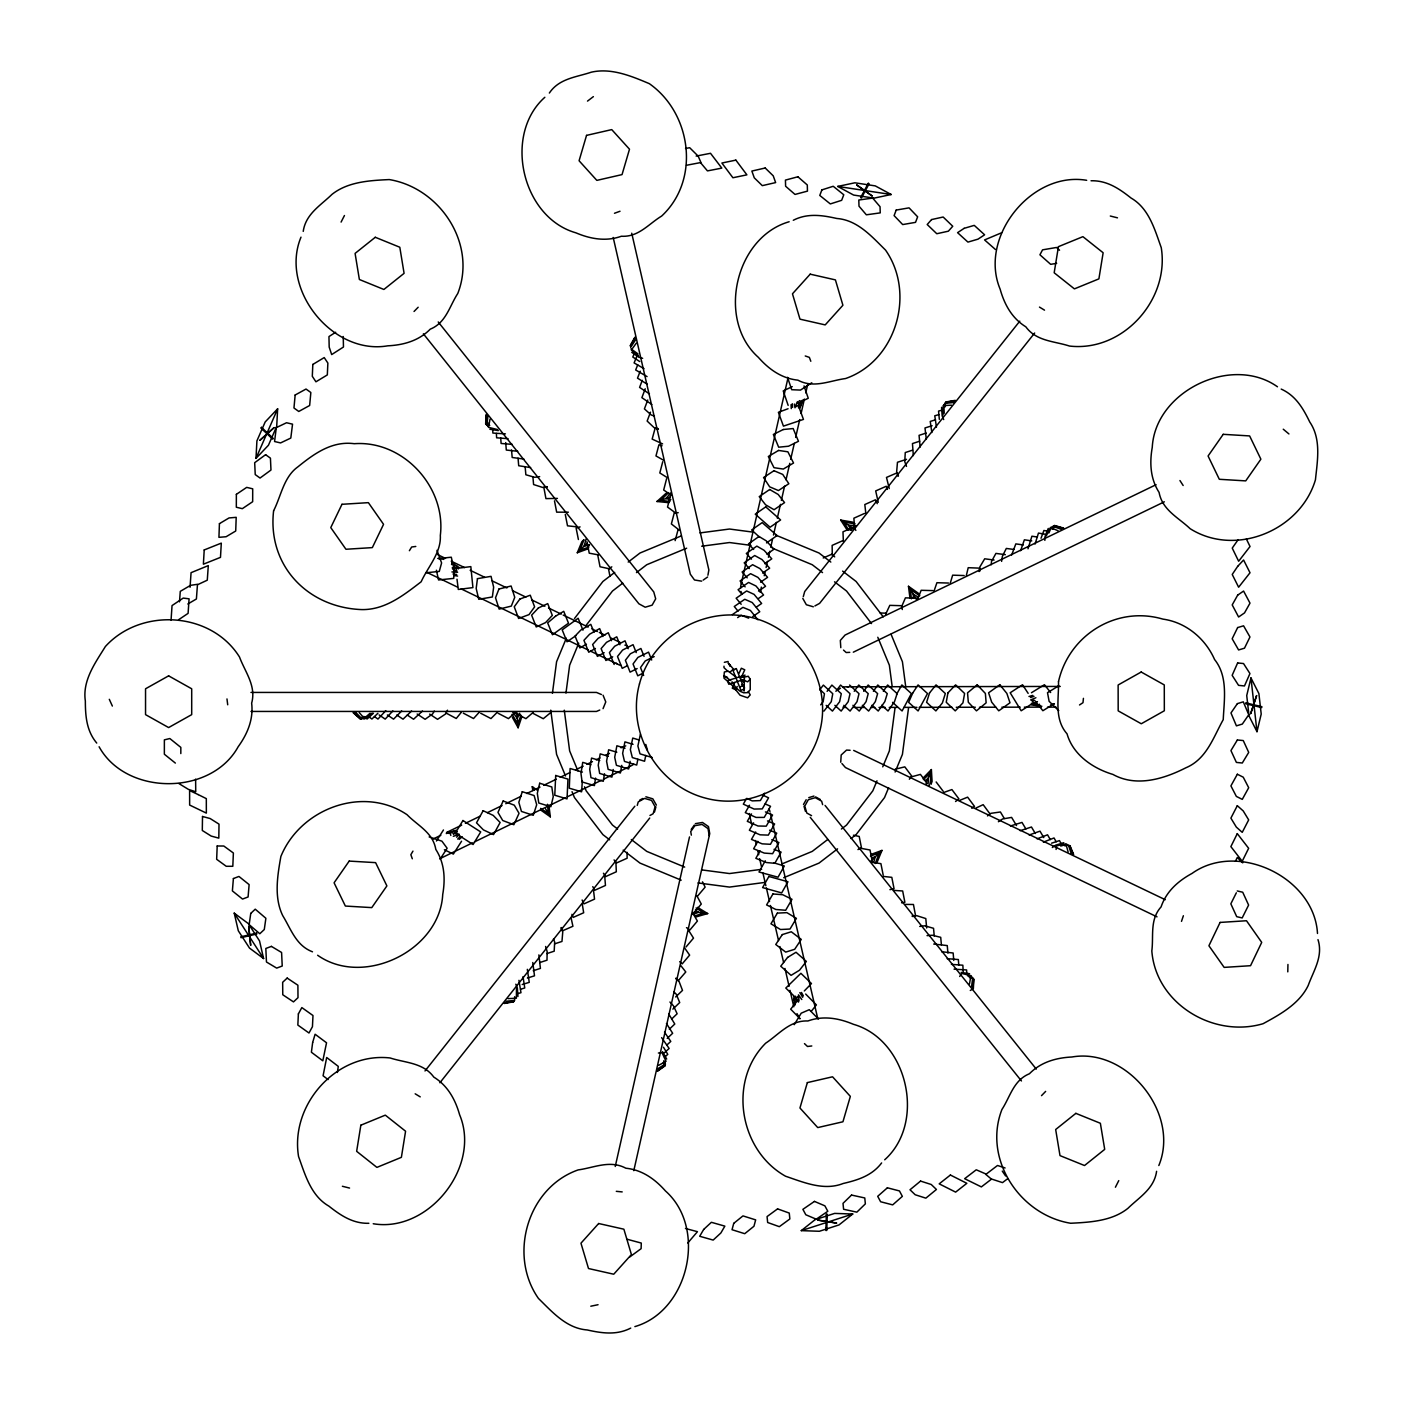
<?xml version="1.0" encoding="UTF-8"?>
<svg xmlns="http://www.w3.org/2000/svg" width="1404" height="1404" viewBox="0 0 1404 1404"><rect width="100%" height="100%" fill="white"/><g stroke="black" fill="none" stroke-linecap="round" stroke-linejoin="round"><path stroke-width="1.5" d="M180.818 753.579L180.835 747.402L169.831 738.539L164.373 739.855L164.356 754.229L175.36 763.092M514.671 996.7L514.636 1000.438L505.966 1001.263M944.857 407.107L944.892 403.369L953.579 402.544M516.496 988.82L516.374 998.226L508.037 998.63M943.014 414.97L943.155 405.563L951.491 405.177M973.13 982.291L973.007 988.17L973.674 979.027M1287.784 971.866L1287.942 964.46M979.711 571.34L979.816 567.023L984.695 558.792L994.085 560.056M255.984 458.388L256.914 440.874L265.18 421.955L277.641 408.827L276.711 426.325L268.445 445.243L255.984 458.388L277.641 408.827M973.849 979.202L973.358 988.644L970.287 990.469M485.644 423.797L486.153 414.373M1044.857 540.382L1045.085 536.346L1048.261 528.431M840.733 762.214L841.189 754.983L846.542 750.087L850.104 750.262M171.06 620.112L172.043 605.58L183.204 598.086L189.084 598.824L188.101 613.355L178.536 619.778M582.327 781.028L581.607 791.821L569.287 788.206L570.094 768.497L582.414 772.095M190.049 587.258L191.067 572.674L208.301 565.601L207.283 580.185L197.946 584.538M179.501 601.842L180.274 591.365L190.575 585.328L197.49 584.31L196.402 598.981L187.82 604.001M485.819 423.973L486.626 414.917L486.275 424.622L489.768 425.324M991.206 564.777L991.522 561.424L995.927 553.404L1005.334 554.668M723.99 676.061L724.359 671.989L728.167 671.147L736.205 677.219M744.453 687.188L744.067 691.066L744.453 677.026L748.262 676.272L750.227 679.238L750.227 689.715L747.648 692.628L743.629 692.804L740.048 691.242L736.029 687.907L732.028 681.8M1083.432 698.35L1082.993 702.667L1079.518 704.966M971.586 986.486L972.709 977.833L969.076 976.973M486.784 425.166L487.908 416.514M552.421 693.313L556.581 661.723L566.338 638.171M565.97 693.067L569.638 665.215L578.729 643.26M895.015 708.055L889.364 750.894L882.747 766.847M908.528 708.055L902.421 754.387L895.103 772.042M979.15 571.551L979.606 568.146L968.216 567.69L966.338 575.517M337.381 1072.498L338.294 1066.391L326.693 1057.493L323.078 1075.762L328.062 1079.571M595.559 778.079L594.418 785.591L582.116 781.975L580.993 773.639L582.713 762.354L590.908 764.776M1001.614 561.389L1002.403 556.212L1006.317 548.438L1013.846 549.455M604.492 773.744L603.281 781.291L590.979 777.658L589.715 769.392L591.558 758.072L599.754 760.494M1248.068 704.334L1248.209 703.457M1259.599 707.072L1259.739 706.177M1056.071 849.455L1056.668 845.822L1065.864 843.857L1068.111 851.895M613.232 769.497L611.933 777.096L599.666 773.446L598.244 765.25L600.192 753.878L608.371 756.3M707.914 575.236L708.862 569.971L631.73 233.204M621.761 765.356L620.392 772.99L608.125 769.339L606.581 761.214L608.634 749.771L616.812 752.193M969.48 983.888L970.954 975.675L961.81 973.446L959.687 976.464M490.014 419.129L488.539 427.342L497.665 429.589M630.098 761.319L628.659 768.971L616.409 765.32L614.706 757.265L616.882 745.77L625.043 748.209M637.855 759.283L636.714 765.057L624.482 761.407L622.639 753.404L624.92 741.874L633.064 744.313M645.752 755.457L644.576 761.249L632.344 757.581L630.361 749.666L632.748 738.065L638.855 739.89M1011.687 554.966L1015.829 543.892L1023.288 544.928M640.382 734.362L637.89 745.998L640.013 753.86L652.211 757.528M615.25 1166.478L689.522 836.924M633.801 1170.655L709.74 833.625L708.476 826.605L702.509 822.463L695.366 823.639M741.259 583.625L787.977 377.974M764.232 575.745L765.18 571.603M766.11 567.514L767.497 561.372M768.427 557.283L769.796 551.281M770.708 547.279L772.516 539.276M773.481 535.047L776.359 522.358M777.325 518.129L780.448 504.369M781.344 500.421L784.59 486.117M786.029 479.817L789.785 463.32M790.68 459.336L794.313 443.366M795.664 437.416L799.718 419.568M801.105 413.478L804.369 399.069M805.773 392.909L807.651 384.626M1250.964 677.939L1246.734 695.542L1249.051 716.058L1256.984 731.677L1261.213 714.074L1258.897 693.576L1250.964 677.939L1256.984 731.677M1035.064 544.05L1038.451 533.081L1044.892 534.169M588.452 546.665L588.89 544.892M1020.603 550.701L1024.376 539.803L1031.764 540.891M666.584 478.746L663.688 490.014L671.252 495.191M670.445 495.787L667.532 507.055L675.219 512.688M662.741 461.723L659.81 472.955L667.286 477.623M451.561 564.583L452.334 561.653M675.148 540.645L678.097 529.571M654.492 812.003L655.914 806.844M803.281 596.7L804.703 591.54L1019.778 321.165M637.258 805.405L638.241 801.912L644.576 798.402L651.561 800.403L655.106 806.738L653.141 813.723L649.964 815.478M873.674 862.389L875.236 856.896L871.533 857.791M586.135 538.961L584.046 546.279L589.592 544.945M950.245 583.257L952.649 575.166L964.162 575.552M1028.009 548.771L1031.922 536.205L1037.398 537.048M1181.501 921.357L1183.379 915.741M512.372 717.339L518.129 727.746L521.919 716.479M934.046 591.031L936.924 582.713L948.542 583.046M794.102 999.806L795.401 996.349M925.956 784.134L931.379 769.567L923.095 778.097M1041.013 538.276L1043.909 530.484L1048.104 531.256M521.007 715.198L517.778 723.832L512.091 714.338M797.156 402L794.997 407.774L794.366 404.036M800.017 408.037L802.368 401.755L799.385 400.631M647.753 400.017L644.418 408.897L651.245 414.987L654.439 416.058M645.226 388.785L641.891 397.665L651.842 404.51M650.491 412.179L647.156 421.06L654.106 427.641L658.283 428.729M642.277 380.344L639.592 387.399L649.455 393.892M1158.826 1165.531C1180.29 1113.635 1127.201 1047.366 1071.884 1057.001C1056.019 1057.791 1040.785 1062.126 1029.43 1073.744C1013.53 1080.22 1010.248 1096.717 1001.947 1109.458C982.712 1158.791 1019.602 1214.916 1070.655 1223.253C1090.171 1222.287 1111.986 1221.076 1127.903 1208.353C1139.258 1197.226 1154.158 1188.784 1156.598 1171.305M301 237.153C279.431 288.996 332.415 355.37 387.75 345.823C403.615 345.068 418.848 340.768 430.238 329.168C446.139 322.709 449.456 306.212 457.774 293.489C477.097 244.191 440.294 188.013 389.259 179.572C369.761 180.502 347.929 181.695 331.976 194.384C320.621 205.493 305.703 213.917 303.229 231.379M640.224 371.183L637.504 378.15L647.297 384.24M917.812 598.841L921.164 590.294L932.8 590.61M637.732 364.829L635.679 369.972L647.068 376.605M603.053 708.651L605.773 701.93L603.053 695.208M870.813 854.492L881.975 850.403L877.465 861.407L875.289 863.495L879.15 853.123L870.392 856.001M636.591 356.879L634.099 362.916L644.05 368.673M588.452 548.683L577.29 552.755L581.818 541.768L583.994 539.68L580.115 550.035L588.89 547.174M876.973 780.817L872.832 790.803L846.542 825.078L841.4 829.027M888.609 787.749L884.538 797.56L856.089 834.643L851.035 838.521M1048.928 532.923L1051.491 526.886M634.468 353.106L632.8 357.02L639.733 361.565M901.649 606.598L905.422 597.858L917.058 598.174M1052.122 529.168L1053.597 525.903L1063.091 528.308M734.538 683.221L732.274 688.206L735.714 689.768L737.223 686.433M739.066 673.236L741.33 668.234L744.769 669.796L741.417 677.149M797.665 996.577L794.453 1003.491L793.839 996.805M519.691 713.25L517.286 718.427L512.864 712.214M885.626 614.303L889.803 605.352L901.368 605.703L902.298 609.529M1053 528.781L1054.544 525.482L1063.635 528.062M794.102 999.771L795.717 996.419M1052.719 528.939L1054.334 525.605L1062.986 528.413M1235.45 861.266L1237.275 857.493L1242.733 862.846M1046.243 535.924L1050.455 527.518L1058.125 530.782M1236.345 892.804L1230.834 903.825L1236.713 916.672L1242.189 917.935L1248.612 905.071L1242.716 892.224L1237.257 890.961M1115.408 1187.24L1118.76 1180.641M341.084 222.095L344.454 215.514M630.484 346.56L634.941 337.837M447.507 710.196L445.524 714.022L437.557 719.322L429.642 714.092M630.291 345.542L634.836 337.258M765.285 860.792L759.002 872.007L778.044 877.202L784.309 865.987L773.955 862.881M803.492 804.474L806.159 799.718M757.827 841.312L753.632 848.771L764.267 853.088L772.621 853.685L778.904 842.523L771.814 839.645M760.038 850.894L755.843 858.335L766.461 862.53L774.832 863.302L781.115 852.123L774.043 849.315M753.562 822.832L749.367 830.255L760.055 834.818L768.321 835.117L774.622 823.972L767.497 820.936M755.668 831.975L751.473 839.399L762.144 843.839L770.445 844.295L776.728 833.151L769.62 830.185M749.49 805.229L745.296 812.635L756.036 817.426L764.232 817.409L770.533 806.3L765.162 803.913M751.509 813.916L747.314 821.34L758.02 826.008L766.251 826.166L772.551 815.04L765.408 811.916M746.489 798.595L743.33 804.141L754.106 809.055L762.267 808.897L768.567 797.805L763.179 795.348M764.566 793.207L760.354 800.578L752.228 800.894L746.823 798.385M896.524 694.366L901.877 684.959L911.389 693.576L902.088 710.968L892.558 702.351M630.361 345.77L635.012 337.96M412.969 851.122L410.845 854.703L412.32 858.774M434.292 711.108L432.555 713.987L425.096 719.287L417.163 714.039M794.243 1024.674L801.228 1013.179L809.283 1009.687L818.479 1019.023M409.389 550.701L411.67 546.998L415.795 546.454M436.416 841.014L443.453 829.975M461.565 841.224L453.352 854.088L444.384 849.753M440.066 859.283L447.121 848.244L441.927 841.171L429.15 836.924M630.712 347.262L635.486 339.961M422.464 711.056L413.566 719.234L407.248 715.04M883.327 691.259L887.644 684.994L897.138 693.611L894.523 701.596L888.048 711.003L881.73 705.247M873.393 691.277L877.798 684.994L887.275 693.629L884.818 701.614L878.237 711.021L871.902 705.264M1238.152 539.663L1232.238 548.104L1238.644 561.249L1250.034 546.507L1246.366 538.996M863.688 691.294L868.163 685.012L877.623 693.629L875.324 701.631L868.62 711.038L862.319 705.282M691.207 829.448L694.313 825.096M636.258 343.225L631.361 349.982L638.609 355.967M854.211 691.312L858.757 685.029L868.216 693.646L866.075 701.649L859.248 711.056L852.93 705.299M835.906 691.33L840.61 685.064L850.034 693.681L848.209 701.684L841.154 711.073L834.871 705.334M827.096 691.347L831.888 685.082L841.294 693.699L839.627 701.702L832.432 711.091L826.166 705.352M574.464 618.55L602.913 581.467L614.706 572.411M586.17 625.307L612.477 591.031L622.762 583.134M411.583 711.021L403.036 719.181L396.77 715.005M909.353 779.238L911.758 776.131L904.808 766.865L895.226 769.181M819.725 689.803L823.376 685.099L832.765 693.716L831.256 701.702L823.955 711.108M820.656 704.861L823.13 701.719L824.464 693.734L819.796 689.417M425.008 1070.954L634.836 806.212M439.891 1082.765L649.736 818.023M1034.66 333.011L819.585 603.387L814.882 605.949M798.156 999.841L790.68 1009.178L799.859 1018.497M811.407 1011.143L816.391 1004.913L805.668 994.032M461.354 712.249L456.247 718.479L446.191 713.127M385.784 710.67L377.957 719.076L374.412 716.549M453.422 834.45L455.37 832.116M669.638 500.842L670.814 499.42M693.787 912.951L701.28 904.036L696.788 895.629M401.702 710.968L393.559 719.146L387.381 714.952M686.012 946.998L693.506 938.118L688.785 930.676M697.648 895.98L705.124 887.135L702.491 881.835M687.749 1243.014L697.455 1231.677L685.468 1228.5M456.633 837.223L459.161 834.38L449.842 832.396L450.842 835.433M670.901 492.892L665.847 498.578L669.568 499.385M479.203 712.284L473.534 718.532L463.32 713.162M392.874 710.933L385.187 719.111L379.115 714.917M804.299 990.961L811.459 983.555L800.894 973.305L785.801 988.047L796.366 998.314M1041.522 1095.646L1045.647 1091.399M414.04 311.477L418.164 307.248M497.191 712.337L490.961 718.567L480.659 713.214M750.227 679.238L747.648 681.817L744.067 680.431M923.376 779.641L930.01 773.253L931.027 784.257L932.081 781.431L931.379 769.567M870.796 861.178L881.975 850.403M377.904 713.285L371.92 719.023L368.48 716.514M577.29 552.755L587.012 543.436M798.42 407.774L801.07 405.212M457.686 839.066L460.337 836.503M672.867 1009.125L679.712 1002.544L676.184 994.102L673.762 991.768M675.657 996.963L682.502 990.399L679.08 981.466L675.78 978.676M671.656 1019.023L677.132 1013.776L673.481 1005.861L669.936 1002.017M669.322 1029.237L674.78 1024.025L668.673 1013.916M884.696 1159.792C926.535 1122.358 907.44 1039.627 853.421 1024.306C838.767 1018.128 823.183 1015.443 807.897 1020.971C789.925 1020.181 779.027 1034.362 765.671 1043.19C727.676 1081.045 739.417 1150.42 785.573 1176.236C803.772 1182.379 823.885 1191.119 843.207 1183.484C857.826 1180.08 872.042 1175.674 881.624 1162.933M544.84 97.28C502.93 134.644 521.884 217.427 575.886 232.818C590.522 239.031 606.107 241.751 621.393 236.241C638.539 237.311 648.666 223.885 661.67 216.04C700.473 179.993 691.681 113.408 649.35 83.678C631.361 76.062 611.179 67.655 591.312 72.183C576.254 77.255 559.161 78.378 549.35 93.05M667.216 1038.381L672.656 1033.274L666.461 1023.534M515.198 712.39L508.459 718.62L498.122 713.267M666.707 1045.173L670.779 1041.435L664.496 1032.133M373.411 713.25L367.093 719.006L363.794 716.479M459.213 839.399L462.162 836.749M664.303 1052.842L669.146 1048.472L661.617 1037.626M668.778 502.667L656.949 501.491L665.794 493.541L668.655 492.611L660.67 500.263L669.813 501.491M729.852 672.27L732.66 669.761M664.583 1057.159L667.777 1054.351L663.495 1047.261M363.513 718.971L370.112 713.214M533.134 712.425L525.921 718.655L515.584 713.302M363.934 716.637L361.214 718.936L353.703 712.653M925.166 780.764L928.114 778.342L929.413 785.854M796.472 406.581L802.368 401.755M362.987 716.619L360.179 718.918L353.106 712.635M550.894 712.46L543.26 718.708L532.993 713.355M363.303 716.602L360.424 718.901L353.843 712.6M801.28 1230.641L815.004 1219.743L834.643 1213.407L852.737 1214.021L839.013 1224.92L819.374 1231.273L801.28 1230.641L852.737 1214.021M955.545 801.508L958.897 798.858L951.912 789.574L943.611 792.523M364.882 716.584L361.934 718.866L355.896 712.583M372.183 713.127L364.742 718.866L359.248 712.583M628.202 562.074L639.996 553.018L681.203 535.942M636.468 572.604L646.753 564.724L686.661 548.192M827.676 839.539L812.249 851.386L782.326 863.776M837.556 848.858L819.023 863.091L783.695 877.728M991.312 1179.272L981.361 1186.906L964.653 1178.693L976.254 1169.795L985.696 1173.902M657.563 1070.726L665.338 1064.794L663.706 1061.617M1007.528 1178.798L1002.509 1182.624L991.171 1178.904L985.819 1174.411L997.524 1165.478L1005.089 1167.97M587.504 101.106L593.383 96.63M987.486 815.917L990.943 813.32L1000.403 811.986L1004.299 818.497M629.712 1257.001L641.119 1248.665L641.277 1243.066L627.377 1239.328M657.405 1071.305L665.092 1065.794L663.46 1062.53M1052.316 847.507L1055.632 845.173L1063.793 842.716M703.158 580.115L707.616 576.991M766.531 542.909L777.061 535.556L762.179 522.604L751.649 529.957L759.617 537.258M766.935 554.124L773.955 549.245L766.233 540.838L759.02 536.503L748.507 543.839L753.65 549.438M764.759 563.706L771.779 558.827L764.074 550.298L756.844 546.121L746.314 553.439L751.456 559.125M762.635 573.06L769.655 568.181L761.986 559.547L754.703 555.528L744.19 562.828L749.297 568.585M760.564 582.204L767.567 577.342L759.933 568.585L752.614 564.706L742.102 572.007L747.191 577.834M758.529 591.119L765.549 586.275L757.932 577.395L750.578 573.674L740.066 580.958L745.138 586.872M758.3 598.613L763.565 594.98L755.966 585.994L748.595 582.432L738.083 589.698L741.874 594.19M575.921 635.643L567.023 641.786L562.197 629.869L578.15 618.269L582.976 630.168M756.387 607.09L761.635 603.474L754.071 594.366L746.647 590.961L736.152 598.209L741.189 604.282M752.755 616.567L759.757 611.74L752.211 602.527L744.769 599.28L734.274 606.493L738.03 611.109M732.432 614.566L742.927 607.353L750.42 610.459L757.932 619.796M971.761 808.265L974.499 806.387L967.619 797.156L959.809 800.333M737.644 617.62L741.136 615.233L748.665 618.164M657.546 1070.585L665.127 1065.548L663.513 1062.231M998.384 821.726L1002.614 818.953L1011.617 817.409L1016.514 825.552M811.775 382.765L800.491 390.084L791.716 389.715L787.504 377.307M1033.537 702.755L1021.182 710.775L1010.178 692.769L1022.533 684.748L1028.149 693.365M335.679 332.257L328.957 336.574L329.185 347.086L331.677 354.58L343.471 347.016L343.225 336.504M611.811 566.847L608.529 568.883L609.968 576.395M1031.466 692.734L1044.436 684.713L1050.648 692.523M1054 703.86L1042.874 710.722L1035.432 701.351M1058.669 685.836L1047.507 692.698L1049.121 701.333L1058.756 710.705M657.985 1068.584L665.443 1064.056L663.846 1060.687M1010.441 825.956L1021.989 822.428L1025.885 828.939M586.451 644.173L579.852 647.946L575.061 636.065L580.887 629.992L590.803 624.341L593.997 632.274M595.401 648.49L588.732 652.228L583.941 640.329L589.627 634.204L599.648 628.606L602.842 636.538M604.159 652.702L597.402 656.388L592.628 644.524L598.174 638.311L608.301 632.765L611.495 640.698M639.592 800.21L642.734 798.49M658.704 1065.303L666.04 1061.319L662.074 1052.789L658.388 1053.018M612.706 656.809L605.879 660.477L601.123 648.595L606.528 642.33L616.76 636.837L619.936 644.752M627.448 665.654L622.218 668.339L617.497 656.475L622.604 650.07L633.064 644.682L636.223 652.597M637.135 668.567L630.098 672.13L625.377 660.284L630.361 653.808L640.908 648.472L644.067 656.37M1020.234 830.694L1031.466 827.009L1035.31 833.502M857.949 849.578L861.459 847.805L859.213 836.451L853.421 835.204M643.085 673.165L637.749 675.815L633.046 663.969L637.89 657.423L648.56 652.14L651.684 660.038M654.194 656.598L645.226 660.951L640.522 667.567L643.646 675.464M433.169 838.978L440.821 835.275M446.507 832.502L461.688 825.131M465.408 823.323L480.045 816.215M487.363 812.67L502.088 805.51M505.773 803.72L520.989 796.331M526.816 793.506L539.996 787.1M543.629 785.345L556.317 779.185M560.231 777.289L569.971 772.551M575.833 769.708L583.222 766.128M586.907 764.338L592.435 761.635M596.226 759.81L599.999 757.967M605.668 755.229L609.476 753.369M620.972 747.788L625.763 745.857M440.294 858.493L472.604 842.804M474.447 841.909L565.356 797.77M567.304 796.823L601.474 780.238M603.351 779.308L629.992 766.373M1156.089 484.696L845.05 635.064L840.329 640.435L840.803 647.665M853.316 652.176L1164.355 501.807M792.242 386.627L783.239 390.926L788.153 405.37M797.454 403.422L808.248 398.262L804.036 385.889M975.885 808.09L983.169 804.667L989.925 813.829M1043.347 842.154L1054.035 837.96L1056.159 841.768M1033.081 703.615L1037.451 701.631M1029.132 835.011L1039.995 831.15L1043.769 837.591M864.513 513.443L853.878 518.199L854.562 527.342M793.488 1005.615L795.173 1004.86M842.733 540.68L832.151 545.384L832.274 555.247M823.218 557.985L831.975 554.141L834.696 556.879M599.754 710.038L596.472 711.442L250.983 711.442M1035.906 697.735L1030.641 699.929L1034.713 700.473M693.137 914.495L698.42 912.302L695.401 909.967M1001.666 232.748L984.573 239.926L995.436 249.491M1037.065 838.855L1047.542 834.801L1050.28 839.61M739.592 687.03L743.085 685.643M788.048 408.739L778.395 412.302L783.432 426.132L803.457 419.41L798.402 405.58M614.478 213.268L620.024 211.249M1051.578 843.19L1059.476 840.61L1061.477 844.366M446.296 833.555L456.23 830.29M453.299 836.31L459.161 834.38M546.963 953.562L554.194 951.192L554.668 942.049L553.492 938.907M656.949 501.491L669.743 497.297M912.477 450.193L905.264 452.544L904.755 461.688L906.51 466.409M1030.501 697.507L1034.011 696.349M554.755 943.804L561.969 941.452L562.758 931.923L560.986 927.974M539.785 962.547L546.998 960.196L547.139 951.491L545.594 946.471M919.69 441.207L912.46 443.559L913.337 455.598M906.493 459.336L897.472 462.267L896.647 471.797L898.42 475.745M695.033 915.882L703.79 913.039L696.103 907.967M533.239 970.726L540.417 968.409L538.873 954.895M926.236 433.046L919.058 435.345L920.146 447.104M634.871 1326.604C688.82 1311.003 707.476 1228.167 665.443 1190.943C654.931 1179.044 642.049 1169.848 625.868 1168.216C610.02 1159.686 594.067 1167.742 578.185 1169.901C527.535 1187.556 508.037 1255.141 538.434 1298.419C552.158 1311.845 566.496 1328.447 587.223 1329.957C601.86 1333.221 616.584 1335.415 630.729 1328.096M789.153 221.744C735.187 237.241 716.373 320.042 758.353 357.336C768.848 369.27 781.712 378.483 797.876 380.151C813.723 388.697 829.694 380.677 845.577 378.536C896.261 360.986 915.864 293.418 885.538 250.087C871.849 236.644 857.528 220.024 836.819 218.48C822.182 215.181 807.458 212.969 793.295 220.27M527.377 978.061L534.503 975.815L532.765 962.512M932.116 425.71L924.99 427.957L926.324 439.399M745.103 675.131L727.605 680.624L728.729 684.222L744.418 679.29M522.218 984.502L529.255 982.361L527.325 969.322M935.52 419.814L930.238 421.428L931.852 432.537M580.08 526.886L576.114 528.079L578.395 539.505M808.774 797.63L813.987 796.068M520.568 989.223L524.745 987.995L523.025 976.64M938.943 414.584L934.766 415.795L936.468 427.149M1028.974 696.489L1032.782 695.384M1050.525 705.001L1054.316 703.895M696.261 916.865L707.686 913.565L697.542 907.353M1060.704 846.033L1067.022 844.295M516.865 993.839L520.972 992.698L518.936 980.325M942.663 409.95L938.556 411.091L939.329 419.34M911.231 776.903L920.427 774.394L927.43 783.695M889.908 889.662L894.067 888.732L891.803 877.342L883.046 876.377M724.359 662.319L728.167 661.477M1064.758 845.857L1068.391 845.05L1071.147 853.334M837.714 186.434L854.861 182.801L875.271 185.89L891.189 194.507L874.043 198.139L853.632 195.068L837.714 186.434L891.189 194.507M504.65 1003.018L514.233 1001.052M952.965 401.193L945.296 402.755L945.383 406.335M590.803 1306.211L598.051 1304.72M912.442 916.496L916.672 915.654L925.798 918.549L926.658 927.991M546.946 486.609L542.699 487.451L533.59 484.538L532.923 476.974M696.156 156.09L710.512 153.299L721.814 168.111L707.458 170.902L700.824 163.004M685.538 148.491L689.662 147.701L698.157 156.107L700.947 162.513L686.486 165.268M504.264 1003.474L513.566 1001.842M945.963 401.965L955.264 400.351M1056.668 263.32L1050.683 264.338L1039.925 254.791L1042.558 249.842L1056.492 247.473L1059.564 250.21M901.596 902.79L904.878 902.281L902.667 890.978L894.26 890.434M568.374 512.197L556.668 512.162L554.492 500.842M504.703 1002.877L513.706 1001.631M945.822 402.176L954.825 400.93M919.743 926.447L924.745 925.798L933.537 928.307L934.239 935.871M539.663 476.64L534.661 477.29L525.851 474.763L525.184 467.199M700.017 532.906L729.501 529.027L752.667 532.081M701.667 546.209L729.501 542.541L750.929 545.366M761.635 869.322L729.501 873.551L701.667 869.883M765.303 882.361L729.501 887.082L697.911 882.923M456.23 568.444L470.831 566.619L472.92 587.609L458.301 589.452L457.002 579.238M811.793 1045.962L807.493 1046.489L804.474 1043.611M438.294 558.546L451.298 557.212L453.913 568.883L453.738 578.378L438.557 579.957L436.381 570.217M426.237 572.744L439.276 571.428L441.593 562.951L436.977 550.315M912.109 915.987L915.548 915.671L913.442 904.492L905.387 904.404M547.279 487.118L543.839 487.416L545.928 498.613L557.423 498.402M927.026 935.626L932.256 935.239L940.715 937.328L941.4 944.874M530.642 467.585L518.708 465.742L518.041 458.178M954.071 969.164L966.601 969.953L966.777 974.218M505.405 433.871L492.874 433.064L492.699 428.799M849.753 652.351L846.191 652.527L843.506 650.087M826.307 1216.461L827.202 1216.426M825.921 1228.289L826.833 1228.254M933.73 944.05L947.261 945.576L947.911 953.088M523.885 459.055L512.179 457.476L511.53 449.964M678.22 512.688L674.289 512.758L671.375 523.955L679.15 530.028M847.244 686.802L916.935 686.679M919.111 686.679L1060.248 686.433M853.702 707.458L864.285 707.441M870.585 707.423L874.78 707.423M878.992 707.405L885.134 707.405M889.241 707.388L897.454 707.388M903.965 707.37L916.97 707.353M919.146 707.335L951.947 707.283M956.264 707.283L975.324 707.247M979.43 707.23L995.805 707.212M1001.894 707.195L1020.199 707.16M1024.341 707.16L1041.224 707.125M1047.542 707.125L1056.036 707.107M739.61 677.202L743.997 677.202M741.4 680.958L744.401 680.958M250.983 692.435L596.472 692.435L601.403 694.524M951.403 964.355L962.846 965.215L963.232 971.726M508.072 438.68L496.63 437.802L496.367 433.467M849.139 529.606L852.175 529.677M452.228 567.76L457.02 567.883M941.68 951.754L953.158 953L953.755 960.441M517.76 451.298L506.3 450.052L505.703 442.593M802.316 400.21L804.159 400.263M880.097 612.969L885.836 613.179M856.142 525.64L848.542 525.219L851.087 530.343M451.912 571.937L457.616 572.253L452.457 568.848M947.173 958.669L958.353 959.546L958.756 965.074M512.284 444.384L501.105 443.471L500.719 437.96M616.303 1191.329L622.2 1191.908M576.272 526.781L567.514 525.816L565.268 514.408M457.02 831.712L453.352 831.238L457.02 832.045M1031.501 704.896L1041.873 706.265M453.018 574.008L456.669 574.499M694.331 911.758L707.686 913.565M373.236 1223.744C428.606 1233.081 481.361 1166.549 459.617 1114.776C455.3 1099.472 447.683 1085.608 433.818 1077.114C423.236 1062.565 405.352 1062.916 390.119 1057.967C336.82 1051.894 289.944 1104.351 298.561 1156.545C305.107 1174.586 310.846 1195.752 328.852 1206.106C340.628 1215.39 352.948 1223.761 368.866 1223.288M1086.678 180.309C1031.326 170.867 978.465 237.311 1000.122 289.119C1004.404 304.44 1011.986 318.322 1025.833 326.816C1036.415 341.4 1054.281 341.084 1069.515 346.051C1122.796 352.211 1169.76 299.842 1161.248 247.648C1154.72 229.572 1149.034 208.406 1131.027 198.017C1119.286 188.715 1106.984 180.326 1091.048 180.765M871.831 862.302L880.905 863.653L883.186 875.078M961.161 972.41L969.585 973.744M489.891 429.273L498.315 430.607M701.667 581.151L694.506 579.992L690.329 574.218L613.197 237.452M847.174 530.063L840.715 520.094L852.439 522.06L854.966 523.71L843.997 522.235L848.753 530.133M438.013 558.371L443.875 559.371M453.703 575.412L457.616 576.079M967.496 975.78L971.796 976.552M860.652 848.279L870.024 849.999L872.305 861.407M598.613 554.931L589.241 553.176L586.977 541.768M969.725 977.675L973.218 978.377M609.669 568.848L600.034 566.76L597.806 555.387M342.383 1186.275L349.561 1188.065M1110.301 216.023L1117.479 217.831M642.646 358.318L638.75 357.178L631.747 352.316M645.858 796.788L652.825 798.823L656.388 805.124M813.32 606.791L806.352 604.738L802.79 598.42M662.091 445.788L658.915 444.805L655.966 455.949L663.32 460.091M805.247 355.967L809.353 357.371L810.81 361.267M1052.965 526.289L1061.143 529.308M658.371 429.326L655.141 428.115L652.158 439.101L662.6 443.892M775.833 535.135L819.023 553.018L830.817 562.074M772.34 548.192L812.249 564.724L822.533 572.604M684.678 867.093L646.753 851.386L631.326 839.539M681.203 880.168L639.996 863.091L623.148 850.157M748.262 691.523L750.227 694.892L747.648 697.806L740.048 695.208L732.028 685.205L723.99 678.132L723.99 675.868L727.553 677.43M723.99 675.868L730.677 680.466M853.685 750.42L1165.25 899.701M1157.036 916.847L845.471 767.567L841.926 763.548M437.872 554.738L445.524 558.423M451.228 561.179L464.531 567.567M470.164 570.287L484.819 577.342M492.137 580.87L506.897 587.96M512.442 590.628L525.833 597.086M531.66 599.877L544.875 606.247M548.508 607.985L561.231 614.11M563.179 615.057L588.153 627.079M591.856 628.852L597.402 631.519M599.297 632.432L604.966 635.17M610.652 637.89L620.199 642.488M426.991 572.446L457.476 587.1M461.196 588.908L588.434 650.14M590.329 651.052L617.023 663.899M815.566 796.91L820.269 799.455M918.304 597.051L913.302 594.313L913.355 598.122M811.565 815.654L806.809 813.039L804.79 806.072L808.3 799.718L815.285 797.683L821.638 801.157L822.639 804.65M415.18 1093.804L420.235 1096.875M1039.469 307.09L1044.523 310.161M178.957 783.59L188.452 789.399L195.735 791.751L195.612 779.15M840.715 520.094L853.702 528.606M1031.414 703.264L1034.502 705.282M458.985 567.409L453.387 563.724L456.774 570.551M540.628 808.388L548.315 813.46L547.472 804.281M317.62 955.246C363.46 987.679 439.856 950.596 442.716 894.523C445.454 878.869 444.612 863.074 435.802 849.402C432.994 832.467 417.637 825.622 407.055 814.706C363.215 785.011 300.316 808.564 280.87 856.493C277.483 875.727 273.833 897.279 282.713 915.619C291.049 929.15 295.981 945.559 312.495 951.807M1277.464 386.784C1231.677 354.264 1155.229 391.225 1152.263 447.297C1149.49 462.934 1150.315 478.746 1159.09 492.418C1162.301 510.126 1178.535 517.602 1190.118 528.676C1235.45 557.335 1300.49 530.519 1315.443 479.782C1317.408 460.688 1321.462 439.136 1309.739 421.972C1303.193 408.494 1295.734 395.595 1281.203 389.083M686.486 927.64L689.908 929.974L697.402 921.059L692.804 913.126M909.967 598.069L908.476 586.293L918.198 593.137L919.743 595.717L910.494 589.645L911.354 598.824M532.748 790.575L532.274 786.661L537.118 790.083M540.628 809.968L550.333 816.83L548.859 805.036M630.975 348.824L638.048 353.966M234.222 913.144L248.315 923.569L259.529 940.908L263.601 958.546L249.526 948.104L238.311 930.782L234.222 913.144L263.601 958.546M842.611 571.112L856.089 581.467L883.256 616.847M834.538 581.818L846.542 591.031L871.515 623.587M617.62 829.027L612.477 825.078L586.17 790.803L584.52 786.819M609.652 839.82L602.913 834.643L574.464 797.56L572.025 791.68M1032.151 701.105L1038.153 705.773M741.558 684.397L744.243 686.521M1283.256 429.203L1288.925 433.941M849.578 685.047L859.02 693.664L857.037 701.667L850.087 711.073L843.786 705.317M679.712 961.652L682.168 963.899L689.627 955.124L684.801 948.209M728.009 671.498L723.99 667.655L723.99 666.198M675.956 978.114L678.343 980.589L685.784 971.972L680.817 965.619M740.698 678.746L743.629 682.028M614.057 859.915L616.549 862.951L627.132 858.23L627.044 852.316M825.061 805.44L1036.275 1069.076M810.231 817.321L1021.445 1080.957M438.223 321.955L653.773 591.962L655.686 598.824L652.14 605.159L645.191 607.212L638.908 603.808L423.376 333.819M795.419 998.051L798.507 1002.105M519.217 713.758L520.34 715.233M936.152 781.975L943.172 791.277M447.56 831.94L448.666 833.397M801.789 999.508L798.472 994.857L799.034 1000.999M603.439 873.253L605.721 876.552L616.321 871.779L615.917 862.267M855.878 530.396L853.597 527.079L842.979 531.835L843.365 541.365M1002.263 1171.076L1005.615 1175.973M1179.939 480.537L1183.151 485.503M734.187 669.971L728.167 662.951L730.15 666.303L730.15 664.847M908.476 586.293L916.479 599.596M799.859 992.593L802.702 997.331M456.476 565.759L458.371 568.918M532.274 786.661L534.275 790.013M545.524 808.792L550.333 816.83M99.105 746.77C126.167 795.963 211.091 795.963 238.153 746.77C247.473 733.888 253.597 719.304 251.649 703.176C256.458 685.836 245.086 672.042 239.505 657.019C211.144 611.495 140.926 607.335 105.388 646.507C95.296 662.846 82.274 680.484 85.346 701.035C85.381 716.022 86.486 730.87 96.736 743.067M592.769 886.644L594.822 890.224L605.457 885.45L604.738 876.289M662.477 1051.649L666.689 1059.055M801.456 992.452L803.386 995.927M796.998 1013.635L799.894 1018.83M582.116 900.017L583.959 903.878L594.541 899.122L593.523 890.382M877.254 503.667L875.412 499.806L864.811 504.545L865.812 513.285M740.908 591.382L742.032 593.839M1069.093 845.313L1073.147 854.229M109.301 699.315L112.355 706.054M1070.006 845.787L1073.656 854.509M891.049 634.239L902.421 661.723L905.755 686.995M877.798 637.276L889.364 665.215L892.189 686.626M577.904 770.849L569.638 750.894L564.285 710.196M565.531 775.973L556.581 754.387L550.754 710.161M515.812 984.204L517.356 987.96L517.936 996.471M943.699 419.585L942.154 415.847L941.575 407.335M628.185 648.718L625.026 640.821L614.671 646.261L609.406 652.597L614.145 664.461M571.919 914.337L573.148 917.426L583.678 912.758L582.327 904.439M887.451 489.364L886.24 486.275L875.692 490.926L878.255 502.334M1069.778 845.699L1072.989 854.211M561.389 927.553L562.477 930.817L572.92 926.271L571.2 918.409M897.998 476.167L896.945 472.902L886.486 477.43L889.258 488.574M645.787 744.401L647.472 750.227M803.983 806.194L805.44 811.337M770.322 813.144L817.76 1018.62M750.192 817.795L751.631 824.06M755.44 840.505L756.37 844.611M757.774 850.701L758.704 854.685M759.634 858.686L761.477 866.689M762.934 873.025L765.864 885.713M766.356 887.819L769.532 901.561M770.427 905.492L778.536 940.575M779.922 946.559L783.607 962.512M784.976 968.462L789.083 986.292M790.013 990.329L793.822 1006.773M798.174 401.526L799.139 406.23M1039.416 704.211L1040.013 707.177M709.266 835.766L708.02 828.623L702.07 824.429L694.91 825.657L690.715 831.572L691.347 835.152M226.974 698.929L227.711 704.79M792.26 403.703L792.593 407.371M516.725 712.267L518.129 727.746M1317.496 933.467C1314.337 877.395 1237.766 840.715 1192.084 873.393C1178.131 880.975 1166.285 891.47 1161.09 906.879C1149.578 919.62 1153.772 935.889 1151.824 950.964C1155.878 1003.772 1213.46 1038.346 1263.073 1023.709C1280.237 1014.39 1299.384 1003.825 1308.212 985.468C1313.6 970.515 1323.375 956.44 1317.987 939.627M791.049 404.685L791.277 408.634M943.839 404.545L944.225 413.285M487.679 422.411L487.697 426.447M749.824 816.215A10.337 10.337 0 0 1 749.561 813.53M769.006 809.055A10.337 10.337 0 0 1 769.954 811.582M633.713 764.18A10.337 10.337 0 0 1 628.904 766.514M621.042 665.443A10.337 10.337 0 0 1 616.216 663.109M624.868 645.138A10.337 10.337 0 0 1 627.43 645.98M761.301 587.083A10.337 10.337 0 0 1 760.108 592.312M740.645 587.89A10.337 10.337 0 0 1 741.838 582.678M845.664 707.476A10.337 10.337 0 0 1 842.979 707.125M838.328 689.855A10.337 10.337 0 0 1 840.469 688.206M842.944 687.17A10.337 10.337 0 0 1 848.297 687.153M236.363 494.348L236.328 507.23L242.33 508.669L252.667 501.702L252.702 488.82L246.7 487.381L236.363 494.348M202.509 816.479L202.299 830.484L211.197 836.082L218.813 838.135L219.006 824.13L210.126 818.532L202.509 816.479M273.604 510.775C267.251 565.531 307.669 607.704 361.934 609.599C385.258 609.898 403.685 595.156 421.147 581.782C427.887 566.83 441.312 552.843 440.329 535.415C446.244 487.328 403.439 440.154 354.264 443.699C331.923 440.716 313.987 453.825 297.876 466.865C283.661 476.974 281.098 496.174 273.604 510.775M826.377 1214.267L825.868 1230.466L826.763 1230.43L827.272 1214.232L826.377 1214.267M1058.493 681.66C1058.932 699.385 1054.018 719.041 1067.04 733.836C1072.989 754.79 1092.856 768.427 1112.916 774.429C1136.292 787.363 1163.547 779.097 1185.713 767.865C1206.598 759.16 1213.214 737.591 1223.235 719.638C1224.165 699.631 1228.202 676.5 1214.583 659.529C1205.334 638.539 1185.994 622.305 1162.898 619.111C1116.233 605.405 1068.865 635.222 1058.493 681.66M219.428 523.657L218.936 537.328L226.097 536.732L235.714 531.01L236.205 517.339L229.045 517.936L219.428 523.657M217.199 845.998L216.655 859.301L226.237 866.286L232.818 866.286L233.38 853L223.798 846.015L217.199 845.998M312.829 364.443L312.302 376.29L315.935 381.8L327.325 374.921L327.869 363.074L324.219 357.581L312.829 364.443M298.385 1013.881L297.841 1025.06L308.985 1033.011L312.443 1026.71L312.987 1015.531L301.842 1007.581L298.385 1013.881M204.212 549.947L203.387 564.197L220.481 557.37L221.305 543.12L204.212 549.947M233.397 878.553L232.38 890.908L242.541 899.069L248.087 896.963L249.122 884.608L238.943 876.447L233.397 878.553M295.156 395.015L293.962 408.002L298.771 411.46L309.652 405.493L310.846 392.506L306.019 389.048L295.156 395.015M276.307 427.623L274.57 441.523L280.572 442.927L290.803 438.066L292.541 424.166L286.539 422.744L276.307 427.623M477.448 578.659L476.184 588.469L478.764 599.297L492.365 596.981L493.646 587.17L491.049 576.342L477.448 578.659M312.653 1042.54L311.39 1052.245L322.815 1060.81L326.535 1042.786L315.11 1034.239L312.653 1042.54M639.469 683.923C626.272 732.028 657.125 785.468 705.387 798.086C753.492 811.284 806.914 780.431 819.532 732.168C832.747 684.064 801.895 630.642 753.632 618.023C705.528 604.808 652.088 635.661 639.469 683.923M555.703 775.482L554.773 795.243L567.04 798.894L567.953 779.115L555.703 775.482M250.754 913.407L249.157 924.622L259.81 933.748L264.285 929.518L265.882 918.286L255.23 909.178L250.754 913.407M360.846 1125.201L356.651 1151.315L376.904 1167.391L401.386 1157.335L405.58 1131.22L385.31 1115.145L360.846 1125.201M1058.423 246.665L1054.176 272.78L1074.411 288.873L1098.893 278.87L1103.14 252.755L1082.905 236.662L1058.423 246.665M1246.085 702.948L1245.945 703.843L1261.722 707.563L1261.863 706.686L1246.085 702.948M947.928 692.874L946.243 702.263L955.246 710.88L962.933 702.877L964.601 693.488L955.615 684.871L947.928 692.874M539.698 783.239L537.311 793.295L538.767 803.018L550.859 806.738L553.246 796.7L551.807 786.96L539.698 783.239M733.748 1223.34L732.028 1229.711L744.734 1233.695L753.948 1226.254L755.668 1219.883L742.962 1215.899L733.748 1223.34M807.353 1082.607L799.947 1108.002L817.742 1127.587L842.944 1121.778L850.35 1096.384L832.554 1076.798L807.353 1082.607M586.539 135.381L579.08 160.758L596.84 180.379L622.042 174.605L629.501 149.21L611.74 129.607L586.539 135.381M817.935 1220.111L836.538 1223.077L817.935 1220.111M929.536 692.909L926.605 702.298L935.871 710.915L942.4 702.913L945.331 693.523L936.047 684.906L929.536 692.909M522.288 791.698L518.831 802.263L521.428 811.442L533.257 815.285L536.697 804.738L534.117 795.559L522.288 791.698M1256.598 695.629L1250.666 713.636L1256.598 695.629M896.208 210.073L894.102 215.619L902.684 224.57L915.531 222.358L917.637 216.813L909.055 207.862L896.208 210.073M821.884 189.891L819.778 195.437L830.326 203.931L841.663 200.316L843.769 194.77L833.221 186.276L821.884 189.891M498.947 589.013L495.524 597.788L499.14 609.108L511.319 606.107L514.741 597.314L511.126 586.012L498.947 589.013M1237.626 662.951L1232.15 675.342L1238.556 685.345L1244.47 685.959L1249.946 673.569L1243.523 663.548L1237.626 662.951M912.793 692.927L908.634 702.333L918.093 710.951L927.517 693.558L918.076 684.924L912.793 692.927M503.176 800.982L497.964 812.389L502.72 820.515L513.846 824.727L519.041 813.32L514.285 805.176L503.176 800.982M1220.094 922.428L1208.914 945.752L1224.148 967.391L1250.543 965.706L1261.722 942.382L1246.489 920.743L1220.094 922.428M341.979 504.299L330.765 527.606L345.946 549.262L372.341 547.613L383.555 524.324L368.375 502.65L341.979 504.299M1237.644 627.57L1232.168 638.767L1238.591 649.947L1244.488 648.192L1249.964 636.977L1243.558 625.815L1237.644 627.57M1237.293 833.643L1230.869 846.612L1242.224 861.266L1248.647 848.297L1237.293 833.643M1237.31 805.685L1230.887 818.128L1236.345 827.114L1242.242 832.344L1248.682 819.901L1243.224 810.933L1237.31 805.685M868.286 183.345L860.599 197.613L861.424 197.982L869.111 183.713L868.286 183.345M483.134 810.705L476.518 822.814L483.415 829.904L493.506 834.608L500.122 822.498L493.225 815.408L483.134 810.705M1237.345 774.236L1230.904 785.889L1236.362 796.419L1242.277 799.367L1248.7 787.714L1243.242 777.184L1237.345 774.236M1237.679 595.138L1232.203 604.913L1238.609 617.005L1244.523 612.899L1249.999 603.141L1243.575 591.049L1237.679 595.138M768.901 876.465L762.6 887.591L781.677 892.909L787.96 881.765L768.901 876.465M772.937 893.962L766.602 904.931L775.868 909.494L785.678 910.266L791.996 899.297L782.748 894.734L772.937 893.962M703.667 1229.448L699.701 1236.275L713.179 1240.083L720.884 1232.958L724.85 1226.131L711.372 1222.305L703.667 1229.448M777.36 913.109L770.954 923.797L780.484 929.518L790.013 929.044L796.401 918.356L786.889 912.653L777.36 913.109M462.951 820.515L455.317 833.098L473.078 844.524L480.712 831.923L462.951 820.515M1237.363 739.978L1230.939 750.578L1236.398 762.425L1242.294 763.004L1248.718 752.404L1243.26 740.557L1237.363 739.978M782.309 934.59L775.745 944.488L785.696 952.105L794.682 949.297L801.263 939.399L791.294 931.765L782.309 934.59M1237.696 566.338L1232.221 574.464L1238.626 587.223L1250.016 572.762L1243.593 560.003L1237.696 566.338M1237.398 703.615L1230.957 712.951L1236.415 725.85L1242.329 724.078L1248.753 714.741L1243.295 701.842L1237.398 703.615M349.192 861.091L334.082 882.8L345.366 906.054L371.779 907.616L386.89 885.906L375.605 862.635L349.192 861.091M1223.217 434.327L1208.072 456.002L1219.321 479.291L1245.734 480.888L1260.88 459.196L1249.63 435.924L1223.217 434.327M519.849 599.069L514.25 606.791L518.602 618.462L529.01 614.619L534.608 606.879L530.256 595.208L519.849 599.069M787.591 957.405L780.747 966.198L791.066 975.359L799.508 970.217L806.352 961.424L796.033 952.263L787.591 957.405M261.495 427.342L260.916 428.044L272.709 439.154L273.289 438.469L261.495 427.342M931.572 219.568L927.202 224.517L936.784 233.731L948.367 231.186L952.737 226.255L943.155 217.023L931.572 219.568M598.648 1223.516L580.958 1243.189L588.504 1268.532L613.741 1274.218L631.414 1254.562L623.885 1229.202L598.648 1223.516M810.196 274.166L792.47 293.805L799.982 319.164L825.201 324.903L842.909 305.265L835.415 279.887L810.196 274.166M538.364 607.985L531.625 615.163L536.223 626.956L545.577 622.586L552.316 615.408L547.718 603.615L538.364 607.985M856.791 184.995L872.112 195.946L856.791 184.995M851.544 1195.067L843.014 1203.351L843.593 1209.265L856.844 1212.161L865.355 1203.877L864.776 1197.963L851.544 1195.067M287.171 978.079L282.66 982.291L282.766 994.752L293.489 1001.894L297.999 997.682L297.894 985.222L287.171 978.079M887.381 1187.802L877.711 1196.313L880.624 1201.754L892.681 1204.878L902.351 1196.366L899.455 1190.943L887.381 1187.802M555.51 616.233L547.665 622.885L552.439 634.748L568.497 623.201L563.741 611.319L555.51 616.233M977.219 684.836L967.549 692.839L968.304 702.228L976.464 710.845L986.134 702.842L985.38 693.453L977.219 684.836M274.096 427.623L259.951 440.259L274.096 427.623M920.568 1181.08L910.003 1189.767L915.197 1194.751L925.85 1198.156L936.433 1189.469L931.238 1184.502L920.568 1181.08M1075.85 1113.354L1055.668 1129.518L1060.002 1155.615L1084.52 1165.531L1104.702 1149.367L1100.367 1123.27L1075.85 1113.354M375.289 237.276L355.089 253.404L359.371 279.501L383.889 289.47L404.089 273.341L399.807 247.244L375.289 237.276M950.403 1175.025L939.188 1183.853L955.633 1192.119L966.847 1183.309L950.403 1175.025M265.619 454.685L254.686 462.688L255.23 474.57L260.038 478.044L270.972 470.042L270.428 458.16L265.619 454.685M777.57 1208.879L767.058 1216.584L767.655 1222.498L779.325 1226.675L789.855 1218.97L789.259 1213.074L777.57 1208.879M999.823 684.783L988.591 692.804L991.715 702.193L998.753 710.81L1009.985 702.79L1006.861 693.418L999.823 684.783M765.759 506.879L755.247 514.162L770.094 527.237L780.606 519.954L765.759 506.879M814.46 1201.403L802.895 1209.335L805.808 1214.758L816.25 1219.198L827.798 1211.283L824.885 1205.843L814.46 1201.403M769.69 489.505L759.231 496.63L765.566 504.773L774.078 509.722L784.555 502.614L778.202 494.471L769.69 489.505M964.162 228.325L957.581 232.66L967.935 242.102L978.009 239.154L984.608 234.801L974.253 225.377L964.162 228.325M773.973 470.709L763.565 477.553L769.655 486.837L778.43 490.558L788.837 483.731L782.748 474.429L773.973 470.709M778.571 450.438L768.339 456.493L773.99 467.69L783.309 469.059L793.541 463.022L787.89 451.807L778.571 450.438M1141.189 672.025L1118.128 684.994L1118.181 710.863L1141.276 723.762L1164.337 710.775L1164.285 684.924L1141.189 672.025M168.62 675.851L145.542 688.785L145.542 714.636L168.62 727.57L191.699 714.636L191.699 688.785L168.62 675.851M783.327 429.501L773.358 434.45L778.658 447.192L788.504 446.226L798.472 441.295L793.172 428.553L783.327 429.501M736.31 668.602L732.818 669.989L740.908 690.364L744.418 688.96L736.31 668.602M271.393 946.384L265.83 948.472L266.462 962.003L276.676 968.111L282.222 966.022L281.59 952.474L271.393 946.384M797.893 176.781L785.433 180.098L785.608 186.241L795.015 194.436L807.458 191.137L807.3 184.977L797.893 176.781M256.528 933.134L240.751 936.837L241.032 937.696L256.809 933.993L256.528 933.134M765.198 168.006L751.86 171.06L754.281 177.834L762.302 185.644L775.64 182.59L773.218 175.816L765.198 168.006M735.871 160.126L721.884 163.022L732.906 177.746L746.893 174.851L735.871 160.126M872.691 198.087L858.809 200.017L859.002 206.177L866.356 214.812L880.238 212.881L880.045 206.704L872.691 198.087M248.719 926.5L250.667 945.243L248.719 926.5M198.21 794.594L189.61 790.575L189.645 805.054L206.353 813.109L206.318 798.63L198.21 794.594"/></g></svg>
